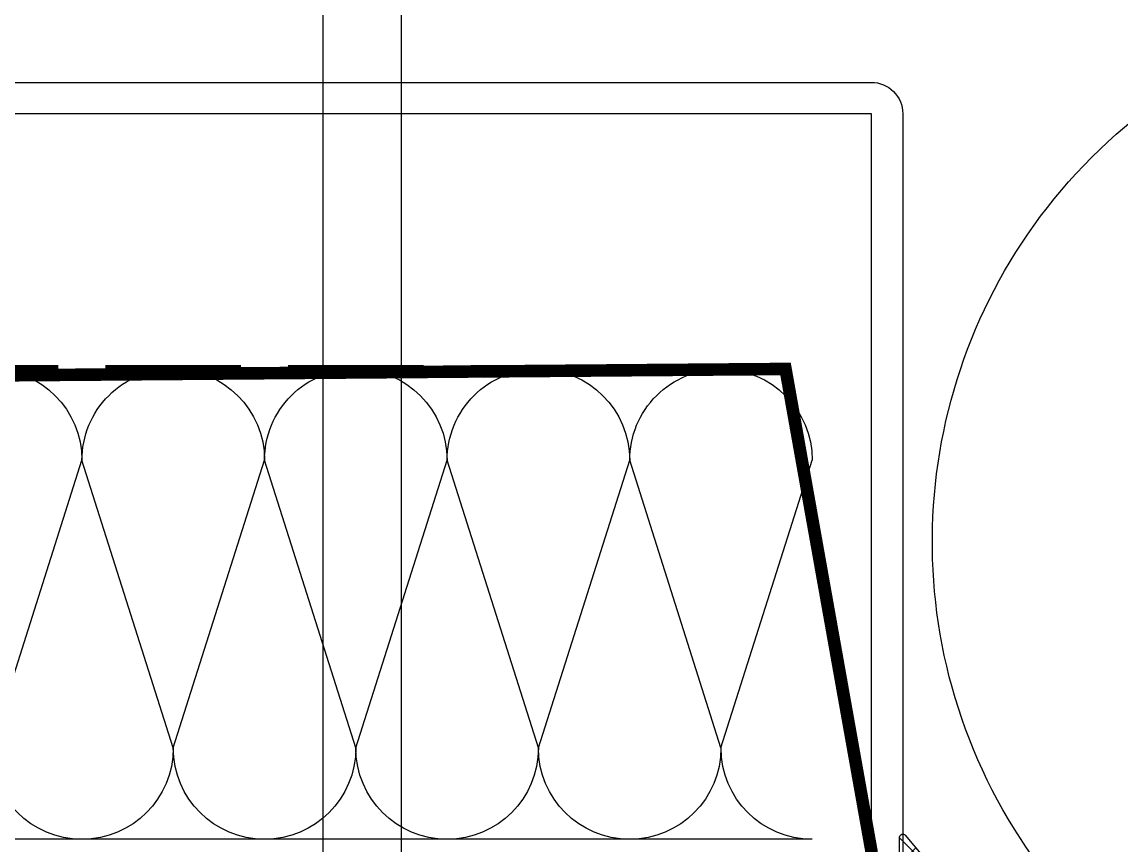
# Model space of a CAD drawing. Header units: inches. Extents: x 21 to 32698, y 13 to 3712.
# Drawn here: x 12844.79 to 12851.8, y 1859.28 to 1864.53 of the extents above; entities that cross this region are included whole.
import ezdxf

# ---------------------------------------------------------------- set-up
doc = ezdxf.new("R2010")
doc.units = ezdxf.units.IN
doc.header["$MEASUREMENT"] = 0
doc.set_wipeout_variables(frame=1)
doc.linetypes.add('HIDDEN', pattern=[9.525, 6.35, -3.175])
for name, color, linetype, lineweight in [('Z_MİM_-KM-GLAZ', 8, 'Continuous', 25), ('Z_MİM_-KM-PAINT', 8, 'Continuous', 25), ('Z_MİM_-KM-WALL-PLASTER', 8, 'Continuous', 25), ('Z_MİM_fitiller_k', 8, 'Continuous', 25), ('Z_MİM_MYM Taşyünü', 8, 'Continuous', 25), ('Z_MİM_MYM_alüminyum levha', 8, 'Continuous', 25), ('Z_MİM_MYM_MEMBRAN_', 8, 'HIDDEN', 25), ('Z_MİM_MYM_taşyünü', 8, 'Continuous', 25)]:
    doc.layers.add(name, color=color, linetype=linetype, lineweight=lineweight)

# ---------------------------------------------------------------- blocks, each defined once
blk = doc.blocks.new('*U160')
at = {"layer": 'Z_MİM_MYM_taşyünü'}
for p, q in [((-140.748, 5.823), (-146.572, 24.177)), ((-140.748, 5.823), (-134.925, 24.177)), ((-129.101, 5.823), (-134.925, 24.177)), ((-129.101, 5.823), (-123.278, 24.177)), ((-117.454, 5.823), (-123.278, 24.177)), ((-117.454, 5.823), (-111.631, 24.177)), ((-105.807, 5.823), (-111.631, 24.177)), ((-105.807, 5.823), (-99.984, 24.177)), ((-94.16, 5.823), (-99.984, 24.177)), ((-146.572, 0), (-134.925, 0)), ((-134.925, 0), (-123.278, 0)), ((-123.278, 0), (-111.631, 0)), ((-111.631, 0), (-99.984, 0)), ((-99.984, 0), (-88.337, 0))]:
    blk.add_line(p, q, dxfattribs=at)
at = {"layer": 'Z_MİM_MYM_taşyünü', "const_width": 0.5}
for points in [[(-145.072, 30), (-136.425, 30)], [(-133.425, 30), (-124.778, 30)], [(-121.778, 30), (-113.131, 30)], [(-110.131, 30), (-101.484, 30)], [(-98.484, 30), (-89.837, 30)]]:
    blk.add_lwpolyline(points, dxfattribs=at)
at = {"layer": 'Z_MİM_MYM_taşyünü'}
for centre, start, end in [((-140.748, 24.177), 90, 180), ((-140.748, 24.177), 360, 90), ((-129.101, 24.177), 90, 180), ((-129.101, 24.177), 360, 90), ((-117.454, 24.177), 90, 180), ((-117.454, 24.177), 360, 90), ((-105.807, 24.177), 90, 180), ((-105.807, 24.177), 360, 90), ((-94.16, 24.177), 90, 180), ((-146.572, 5.823), 270, 0), ((-134.925, 5.823), 180, 270), ((-134.925, 5.823), 270, 0), ((-123.278, 5.823), 180, 270), ((-123.278, 5.823), 270, 0), ((-111.631, 5.823), 180, 270), ((-111.631, 5.823), 270, 0), ((-99.984, 5.823), 180, 270), ((-99.984, 5.823), 270, 0)]:
    blk.add_arc(centre, 5.823, start, end, dxfattribs=at)
blk = doc.blocks.new('-KM-AL2 210_900')
blk.add_wipeout([(1434.2587, 1419.9984), (1434.2587, 1217.7559), (1415.6037, 1217.7559), (1415.6037, 1421.9729), (1434.2733, 1422.1838)])
at = {"layer": 'Z_MİM_fitiller_k'}
h = blk.add_hatch(dxfattribs=at)
h.set_pattern_fill('ANSI37', color=256, scale=0.05, angle=-90)
h.set_pattern_definition([(315, (1431.27333, 1324.47993), (0.1122532, 0.1122532), []), (45, (1431.27333, 1324.47993), (-0.1122532, 0.1122532), [])])
h.paths.add_polyline_path([(1419.2733, 1223.1712, -0.414214), (1419.2533, 1223.1512), (1418.3433, 1223.1512, -0.668179), (1418.3292, 1223.1854), (1418.3675, 1223.2237, 0.414214), (1418.3675, 1223.2519), (1418.3292, 1223.2902, -0.414214), (1418.3292, 1223.3185), (1418.3696, 1223.3589, 0.427607), (1418.3689, 1223.3878, -0.210768), (1418.3233, 1223.4912), (1418.3233, 1223.783, -0.668179), (1418.3575, 1223.7971), (1418.4287, 1223.7259, -0.198912), (1418.4433, 1223.6905), (1418.4433, 1223.4912, 1.650385), (1418.4748, 1223.5077, -0.245393), (1418.4533, 1223.5487), (1418.4533, 1223.7184, 0.198912), (1418.4475, 1223.7325), (1418.3292, 1223.8508, -0.414214), (1418.3292, 1223.8791), (1418.3675, 1223.9174, 0.414214), (1418.3675, 1223.9457), (1418.3292, 1223.984, -0.414214), (1418.3292, 1224.0122), (1418.3675, 1224.0505, 0.414214), (1418.3675, 1224.0788), (1418.3292, 1224.1171, -0.668179), (1418.3433, 1224.1512), (1419.2533, 1224.1512, -0.414214), (1419.2733, 1224.1312), (1419.2733, 1223.8612, 0.414214), (1419.2933, 1223.8412), (1419.3933, 1223.8412, 0.414214), (1419.4133, 1223.8612), (1419.4133, 1223.893, -0.668179), (1419.4475, 1223.9071), (1419.5275, 1223.8271, -0.198912), (1419.5333, 1223.813), (1419.5333, 1223.4895, -0.198912), (1419.5275, 1223.4754), (1419.4475, 1223.3954, -0.668179), (1419.4133, 1223.4095), (1419.4133, 1223.4412, 0.414214), (1419.3933, 1223.4612), (1419.2933, 1223.4612, 0.414214), (1419.2733, 1223.4412)])
h.paths.add_polyline_path([(1419.0933, 1223.4521), (1419.0933, 1223.8504, 0.388879), (1419.0294, 1223.9201), (1418.7494, 1223.9446, 0.440011), (1418.6733, 1223.8748), (1418.6733, 1223.4276, 0.440011), (1418.7494, 1223.3579), (1419.0294, 1223.3824, 0.388879)], flags=16)
h.paths.add_polyline_path([(1419.2933, 1223.5412, -0.414214), (1419.2733, 1223.5612), (1419.2733, 1223.7412, -0.414214), (1419.2933, 1223.7612), (1419.3933, 1223.7612, -0.414214), (1419.4133, 1223.7412), (1419.4133, 1223.5612, -0.414214), (1419.3933, 1223.5412)], flags=16)
h.paths.add_polyline_path([(1415.5792, 1223.4968), (1415.6175, 1223.4585, -0.414214), (1415.6175, 1223.4302), (1415.5792, 1223.3919, 0.414214), (1415.5792, 1223.3637), (1415.6175, 1223.3254, -0.57735), (1415.6085, 1223.2919), (1415.5418, 1223.274, 0.493145), (1415.4811, 1223.1275), (1415.6207, 1222.8857, -0.131652), (1415.6233, 1222.8757), (1415.6233, 1222.7819, -0.700208), (1415.588, 1222.7691), (1415.278, 1223.1385, -0.176327), (1415.2733, 1223.1514), (1415.2733, 1223.5812, 0.414214), (1415.2533, 1223.6012), (1415.1533, 1223.6012, 0.414214), (1415.1333, 1223.5812), (1415.1333, 1223.5495, -0.668179), (1415.0992, 1223.5354), (1415.0192, 1223.6154, -0.198912), (1415.0133, 1223.6295), (1415.0133, 1223.953, -0.198912), (1415.0192, 1223.9671), (1415.0992, 1224.0471, -0.668179), (1415.1333, 1224.033), (1415.1333, 1224.0012, 0.414214), (1415.1533, 1223.9812), (1415.2533, 1223.9812, 0.414214), (1415.2733, 1224.0012), (1415.2733, 1224.2712, -0.414214), (1415.2933, 1224.2912), (1415.6033, 1224.2912, -0.668179), (1415.6175, 1224.2571), (1415.5792, 1224.2188, 0.414214), (1415.5792, 1224.1905), (1415.6175, 1224.1522, -0.414214), (1415.6175, 1224.124), (1415.5771, 1224.0835, 0.427607), (1415.5777, 1224.0546, -0.210768), (1415.6233, 1223.9512), (1415.6233, 1223.6595, -0.668179), (1415.5892, 1223.6454), (1415.518, 1223.7166, -0.198912), (1415.5033, 1223.7519), (1415.5033, 1223.9512, 1.650385), (1415.4719, 1223.9348, -0.245393), (1415.4933, 1223.8938), (1415.4933, 1223.7241, 0.198912), (1415.4992, 1223.7099), (1415.6175, 1223.5917, -0.414214), (1415.6175, 1223.5634), (1415.5792, 1223.5251, 0.414214)])
h.paths.add_polyline_path([(1415.2733, 1223.7012), (1415.2733, 1223.8812, 0.414214), (1415.2533, 1223.9012), (1415.1533, 1223.9012, 0.414214), (1415.1333, 1223.8812), (1415.1333, 1223.7012, 0.414214), (1415.1533, 1223.6812), (1415.2533, 1223.6812, 0.414214)], flags=16)
at = {"layer": 'Z_MİM_fitiller_k', "linetype": 'Continuous', "flags": 128}
blk.add_lwpolyline([(1415.6233, 1222.8757), (1415.6233, 1222.7819, -0.700208), (1415.588, 1222.7691), (1415.278, 1223.1385, -0.176327)], format="xyb", dxfattribs=at)
at = {"layer": 'Z_MİM_MYM_alüminyum levha', "elevation": 0.0016}
blk.add_lwpolyline([(1433.9428, 1217.9668, 0.414214), (1433.9428, 1217.9668), (1429.3316, 1217.9668), (1415.8037, 1217.9668, -0.414214), (1415.6037, 1218.1668), (1415.6037, 1224.7329), (1415.8037, 1224.7329), (1415.8037, 1218.1668, 0.414214), (1415.8037, 1218.1668), (1429.3316, 1218.1668), (1433.9428, 1218.1668, -0.000012), (1433.9428, 1218.1668), (1433.9428, 1217.9668)], format="xyb", dxfattribs=at)
at = {"layer": 'Z_MİM_MYM_MEMBRAN_', "ltscale": 20, "const_width": 0.08}
blk.add_lwpolyline([(1415.8037, 1224.5685), (1415.8037, 1222.8685), (1416.3513, 1219.795), (1416.3513, 1219.795), (1434.2587, 1219.9412), (1434.2733, 1218.8559), (1434.2733, 1218.3559)], dxfattribs=at)
at = {"layer": 'Z_MİM_MYM Taşyünü', "xscale": -0.1, "yscale": 0.1, "zscale": 0.1, "rotation": 180}
blk.add_blockref('*U160', (1430.8378, 1222.795), dxfattribs=at)
blk = doc.blocks.new('BLK_MARKIZ_PL')
blk.add_arc((-97.9794, -7.3551, -0.0012), 3.4677, 348.27403, 281.76117)

msp = doc.modelspace()

# ---------------------------------------------------------------- block references
at = {"layer": 'Z_MİM_-KM-GLAZ', "rotation": 180}
msp.add_blockref('-KM-AL2 210_900', (14266.0162, 3082.1143), dxfattribs=at)

# ---------------------------------------------------------------- next in the draw order: linework, layer by layer
at = {"layer": 'Z_MİM_-KM-PAINT'}
msp.add_lwpolyline([(11326.2138, 1162.1587), (11326.2138, 966.5831), (12847.2149, 966.5831), (12847.2149, 2597.5843), (9026.2148, 2597.5843), (9026.2148, 1621.5832), (9316.214, 1621.5832), (9316.214, 966.5831), (10657.2139, 966.5831), (10657.2139, 1161.8315)], dxfattribs=at)
at = {"layer": 'Z_MİM_-KM-WALL-PLASTER'}
msp.add_lwpolyline([(11326.7138, 1162.1587), (11326.7138, 967.0831), (12846.7149, 967.0831), (12846.7149, 2597.0843), (9026.7148, 2597.0843), (9026.7148, 1622.0832), (9316.714, 1622.0832), (9316.714, 967.0831), (10656.7139, 967.0831), (10656.7139, 1161.8315)], dxfattribs=at)

# ---------------------------------------------------------------- next in the draw order: block references
at = {"layer": 'Z_MİM_-KM-WALL-PLASTER', "ltscale": 1.5, "xscale": -1, "rotation": 89.99999999999991}
msp.add_blockref('BLK_MARKIZ_PL', (12846.714, 1763.2372), dxfattribs=at)

doc.saveas('drawing.dxf')
